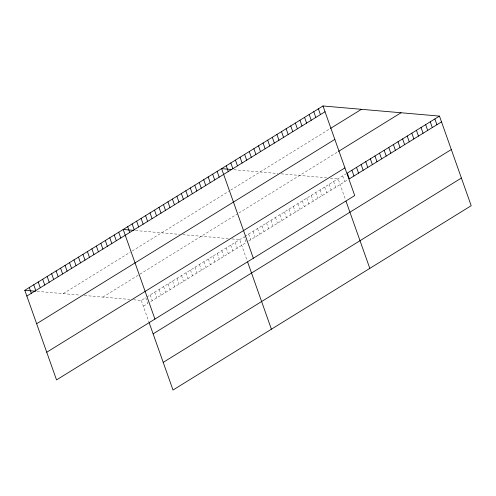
<?xml version="1.0" encoding="UTF-8"?>
<svg xmlns="http://www.w3.org/2000/svg" width="496" height="496" viewBox="0 0 496 496"><rect width="100%" height="100%" fill="white"/><g stroke="black" fill="none" stroke-linecap="round" stroke-linejoin="round"><path stroke-width="0.37" stroke-dasharray="2.48 1.86" d="M63.234 293.638L130.33 252.166M132.246 250.982L228.737 191.338M230.652 190.154L329.17 129.251M102.839 297.085L138.62 274.97M139.897 274.176L237.026 214.142M238.942 212.951L337.832 151.826M133.585 299.764L141.273 300.433L145.75 297.668L147.789 303.434L143.319 306.199M147.027 296.875L244.15 236.84L246.196 242.606L149.067 302.647M244.788 236.443L345.985 173.891M248.75 241.031L348.031 179.664M233.907 169.713L277.865 173.532M281.164 173.823L326.554 177.773M330.398 178.107L338.086 178.777L345.514 199.758M135.507 230.541L179.459 234.36M182.764 234.651L228.148 238.601M231.992 238.936L239.68 239.605L247.113 260.586M37.101 291.369L80.395 295.132M84.357 295.48L129.741 299.429M342.693 175.925L344.739 181.697M333.61 181.542L335.656 187.308M329.139 184.307L331.179 190.073M324.663 187.066L326.709 192.839M320.193 189.832L322.233 195.604M315.716 192.597L317.762 198.369M311.246 195.362L313.292 201.134M306.776 198.127L308.816 203.899M302.3 200.892L304.346 206.665M297.829 203.658L299.869 209.43M293.353 206.423L295.399 212.195M288.883 209.188L290.923 214.96M284.406 211.953L286.452 217.725M279.936 214.718L281.982 220.491M275.46 217.484L277.506 223.256M270.99 220.249L273.036 226.021M266.519 223.014L268.559 228.786M262.043 225.779L264.089 231.551M257.573 228.544L259.613 234.317M253.096 231.31L255.142 237.082M248.626 234.075L250.666 239.841M235.203 242.37L237.249 248.136M230.733 245.136L232.779 250.902M226.263 247.895L228.303 253.667M221.786 250.66L223.832 256.432M217.316 253.425L219.356 259.197M212.84 256.19L214.886 261.962M208.37 258.955L210.409 264.728M203.893 261.721L205.939 267.493M199.423 264.486L201.469 270.258M194.953 267.251L196.993 273.023M190.476 270.016L192.522 275.788M186.006 272.781L188.046 278.554M181.53 275.547L183.576 281.319M177.06 278.312L179.099 284.084M172.583 281.077L174.629 286.849M168.113 283.842L170.153 289.614M163.637 286.607L165.683 292.38M159.166 289.373L161.212 295.145M154.696 292.138L156.736 297.904M150.22 294.903L152.266 300.669M141.273 300.433L148.949 322.109"/><path stroke-width="0.74" d="M322.995 105.97L354.727 195.567L56.532 379.899L24.8 290.296L322.995 105.97L439.468 116.101L471.2 205.704L173.005 390.03L149.197 322.803M26.846 296.069L325.041 111.736M330.491 128.439L361.435 109.312M36.642 323.733L334.837 139.401M338.489 151.423L401.035 112.759M46.736 352.234L344.931 167.902M439.468 116.101L347.299 173.079L349.345 178.845L441.514 121.873M153.115 333.864L451.31 149.538M163.209 362.365L461.404 178.039M231.601 169.508L221.607 168.64L253.338 258.242M133.97 230.404L123.206 229.468L154.932 319.071M24.8 290.296L35.563 291.233M434.862 118.953L436.908 124.725M430.255 121.799L432.295 127.571M425.642 124.651L427.688 130.417M421.036 127.497L423.082 133.269M416.429 130.349L418.469 136.115M411.823 133.195L413.862 138.967M407.21 136.047L409.256 141.813M402.603 138.892L404.649 144.665M397.997 141.744L400.036 147.51M393.384 144.59L395.43 150.362M388.777 147.436L390.823 153.208M384.171 150.288L386.21 156.06M379.558 153.134L381.604 158.906M374.951 155.986L376.997 161.758M370.345 158.832L372.384 164.604M365.732 161.684L367.778 167.456M361.125 164.529L363.171 170.302M356.519 167.381L358.558 173.154M351.912 170.227L353.952 175.999M318.389 108.816L320.428 114.588M346.003 201.147L369.811 268.373M313.782 111.668L315.822 117.434M309.169 114.514L311.215 120.286M304.563 117.366L306.609 123.132M299.956 120.212L301.996 125.984M295.343 123.058L297.389 128.83M290.737 125.91L292.783 131.682M286.13 128.755L288.17 134.528M281.517 131.607L283.563 137.38M276.911 134.453L278.957 140.225M272.304 137.305L274.344 143.077M267.697 140.151L269.737 145.923M263.085 143.003L265.131 148.769M258.478 145.849L260.524 151.621M253.871 148.701L255.911 154.467M249.259 151.547L251.305 157.319M244.652 154.399L246.698 160.165M240.045 157.244L242.085 163.017M235.433 160.096L237.479 165.862M230.826 162.942L232.872 168.714M226.219 165.788L228.259 171.56M217.136 171.405L219.182 177.177M247.603 261.975L271.411 329.201M212.666 174.17L214.706 179.943M208.19 176.936L210.236 182.708M203.72 179.701L205.759 185.473M199.243 182.466L201.289 188.232M194.773 185.231L196.813 190.997M190.297 187.996L192.343 193.762M185.826 190.762L187.872 196.528M181.35 193.527L183.396 199.293M176.88 196.286L178.926 202.058M172.41 199.051L174.449 204.823M167.933 201.816L169.979 207.588M163.463 204.581L165.503 210.354M158.987 207.347L161.033 213.119M154.516 210.112L156.556 215.884M150.04 212.877L152.086 218.649M145.57 215.642L147.616 221.414M141.1 218.407L143.139 224.18M136.623 221.173L138.669 226.945M132.153 223.938L134.193 229.71M127.677 226.703L129.723 232.475M118.73 232.233L120.776 238.006M114.26 234.999L116.3 240.771M109.783 237.764L111.829 243.536M105.313 240.529L107.359 246.301M100.843 243.294L102.883 249.06M96.367 246.059L98.413 251.825M91.896 248.825L93.936 254.591M87.42 251.59L89.466 257.356M82.95 254.355L84.99 260.121M78.473 257.114L80.519 262.886M74.003 259.879L76.043 265.651M69.527 262.644L71.573 268.417M65.057 265.41L67.103 271.182M60.586 268.175L62.626 273.947M56.11 270.94L58.156 276.712M51.64 273.705L53.68 279.477M47.163 276.47L49.209 282.243M42.693 279.236L44.733 285.008M38.217 282.001L40.263 287.773M33.747 284.766L35.786 290.538M29.27 287.531L31.316 293.303"/></g></svg>
